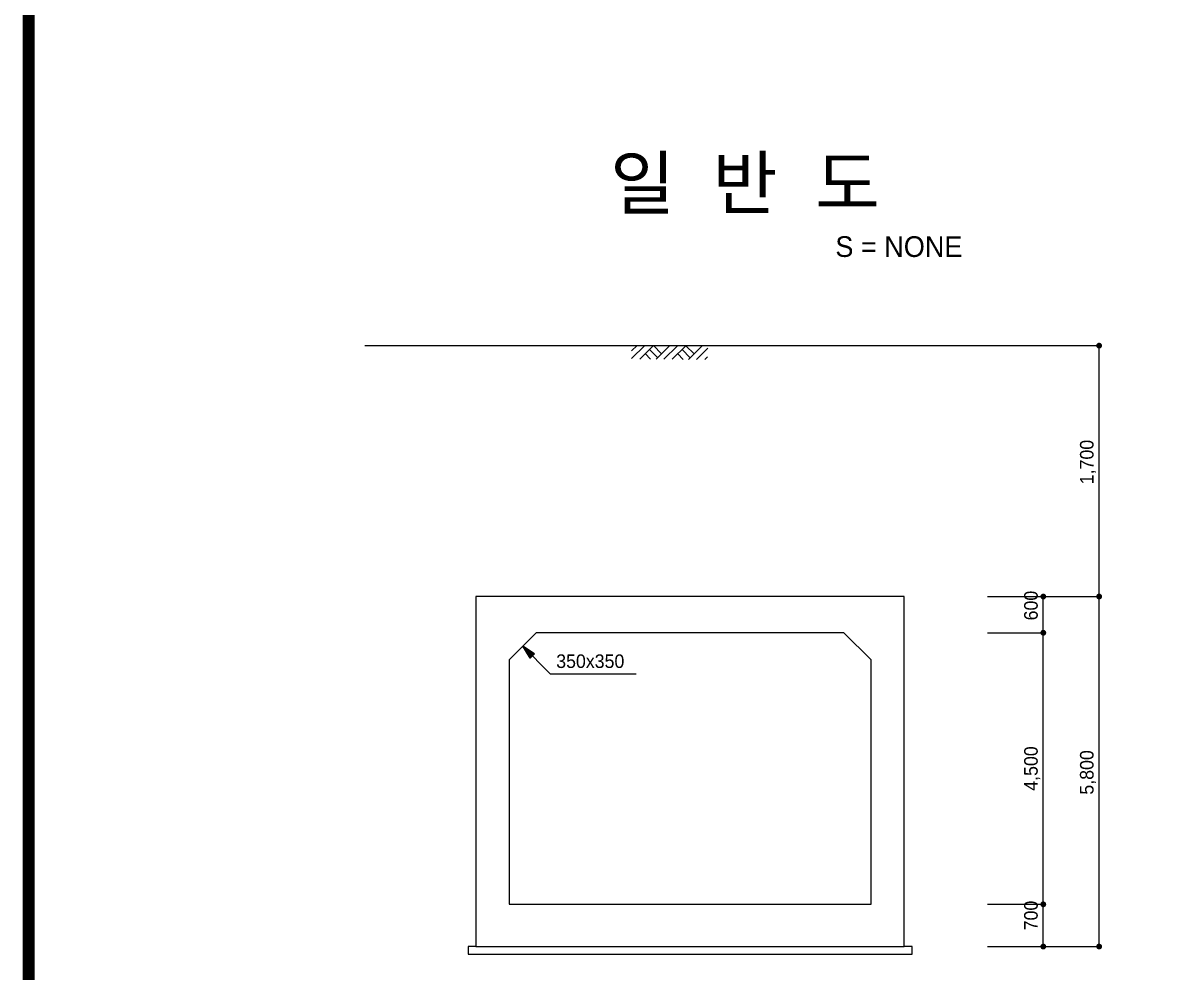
# Model space of a CAD drawing. Header units: metres. Extents: x 3558 to 3726, y 2272 to 2391.
# Drawn here: x 3562.31 to 3600.02, y 2299.75 to 2331.22 of the extents above; entities that cross this region are included whole.
import ezdxf
from ezdxf.enums import TextEntityAlignment as Align

# ---------------------------------------------------------------- set-up
doc = ezdxf.new("R2010")
doc.units = ezdxf.units.M
doc.header["$LTSCALE"] = 0.3
for name, color, linetype in [('CC-DIML', 1, 'Continuous'), ('CC-DIMT', 3, 'Continuous'), ('CC-DSTR-NEWC', 4, 'Continuous'), ('CC-GRND', 3, 'Continuous'), ('CC-LEAL', 1, 'Continuous'), ('CC-LEAT', 3, 'Continuous'), ('CX-BORD', 3, 'Continuous'), ('CX-BORD-LIN1', 4, 'Continuous'), ('CX-BORD-LIN2', 3, 'Continuous'), ('CX-BORD-TEX2', 7, 'Continuous'), ('CX-BORD-TEX3', 6, 'Continuous'), ('CZ-SYMB', 2, 'Continuous'), ('CZ-TEX1', 6, 'Continuous')]:
    doc.layers.add(name, color=color, linetype=linetype)
doc.styles.get("Standard").update_dxf_attribs({"font": '돋움.ttf'})
doc.styles.add('TB_TEXT', font='돋움.ttf')
doc.styles.add('TB_WBTXT', font='돋움.ttf')
doc.styles.add('TB_WMTXT', font='돋움.ttf')

# ---------------------------------------------------------------- blocks, each defined once
blk = doc.blocks.new('CZHEGRD')
for p, q in [((-7, -1.000000000000114), (-6, 0)), ((-4.564332332018921, 0), (-7, -2.435667667981079)), ((-3, 0), (-5.499999999999886, -2.5)), ((-3, 0), (-1.5, -1.5)), ((-2.499999999999886, -2.5), (0, 0)), ((1.435667667981079, 0), (-1.064332332018807, -2.5)), ((3, 0), (0.5000000000001137, -2.5)), ((3, 0), (4.5, -1.5)), ((3.500000000000114, -2.5), (6, 0)), ((-3.5, -2.5), (-4.5, -1.5)), ((-2.217833833990539, -2.217833833990539), (-3.717833833990539, -0.7178338339906531)), ((2.5, -2.5), (1.5, -1.5)), ((3.782166166009461, -2.217833833990539), (2.282166166009461, -0.7178338339906531)), ((7.000000000000114, -0.4356676679809652), (4.935667667981193, -2.5)), ((7.000000000000114, -2), (6.500000000000114, -2.5))]:
    blk.add_line(p, q)
blk = doc.blocks.new('CXBLKA1-KECH-한국도로공사')
at = {"layer": 'CX-BORD-LIN1', "const_width": 2}
blk.add_lwpolyline([(796, -2.273736754432321e-12), (0, 0), (0, 553.9999999999993), (796, 553.9999999999993)], close=True, dxfattribs=at)
at = {"layer": 'CX-BORD-LIN1', "style": 'TB_TEXT'}
for tag, height, p in [('TR_RNUM5', 2.999999999999999, (285.105116618196, 32.63656332936307)), ('TR_RDAT5', 3.5, (317.5, 33)), ('TR_DGN5', 3.5, (451.1184542177598, 33)), ('TR_CHK5', 3.5, (491.1184542177598, 33)), ('TR_APP5', 3.5, (531.1184542177598, 33.00000000000023)), ('TR_RDAT4', 3.5, (317.5, 27)), ('TR_DGN4', 3.5, (451.1184542177598, 27)), ('TR_CHK4', 3.5, (491.1184542177598, 27)), ('TR_APP4', 3.5, (531.1184542177598, 27.00000000000023)), ('TR_RNUM4', 2.999999999999999, (285.105116618196, 26.63656332936284)), ('TR_RDAT3', 3.5, (317.5, 21.00000000000114)), ('TR_DGN3', 3.5, (451.1184542177598, 21.00000000000114)), ('TR_CHK3', 3.5, (491.1184542177598, 21.00000000000114)), ('TR_APP3', 3.5, (531.1184542177598, 21.00000000000136)), ('TR_RNUM3', 2.999999999999999, (285.105116618196, 20.63656332936398)), ('TR_RNUM2', 2.999999999999999, (285.105116618196, 14.63656332936398)), ('TR_RDAT2', 3.5, (317.5, 15.00000000000114)), ('TR_DGN2', 3.5, (451.1184542177598, 15.00000000000114)), ('TR_CHK2', 3.5, (491.1184542177598, 15.00000000000114)), ('TR_APP2', 3.5, (531.1184542177598, 15.00000000000136)), ('TR_RNUM1', 2.999999999999999, (285.105116618196, 8.636563329362843)), ('TR_RDAT1', 3.5, (317.5, 9)), ('TR_DGN1', 3.5, (451.1184542177598, 9)), ('TR_CHK1', 3.5, (491.1184542177598, 9)), ('TR_APP1', 3.5, (531.1184542177598, 9.000000000000227))]:
    blk.add_attdef(tag, text='', height=height, dxfattribs=at).set_placement(p, align=Align.MIDDLE_CENTER)
for tag, p in [('TR_RCON5', (342.3033138082337, 33)), ('TR_RCON4', (342.3033138082337, 27)), ('TR_RCON3', (342.3033138082337, 21.00000000000114)), ('TR_RCON2', (342.3033138082337, 15.00000000000114)), ('TR_RCON1', (342.3033138082337, 9))]:
    blk.add_attdef(tag, text='', height=3.5, dxfattribs=at).set_placement(p, align=Align.MIDDLE_LEFT)
at = {"layer": 'CX-BORD-LIN2', "style": 'TB_TEXT'}
blk.add_attdef('TD_VERSION', text='', height=2.999999999999999, rotation=90, dxfattribs=at).set_placement((800.499999405456, 48.0148992121226), align=Align.MIDDLE_CENTER)
at = {"layer": 'CX-BORD-TEX2', "style": 'TB_WMTXT'}
for tag, height, p in [('TB_CNAME', 5, (15.34476638720116, 531.8324131479242)), ('TB_CSCOP', 3.999999999999999, (16.63456755316201, 523.8324131479242))]:
    blk.add_attdef(tag, text='', height=height, dxfattribs=at).set_placement(p, align=Align.BOTTOM_LEFT)
at = {"layer": 'CX-BORD-TEX2', "style": 'TB_WBTXT'}
for tag, height, p in [('TB_MTITIL', 10, (398, 533.326413560618)), ('TB_STITL', 7, (398, 518.326413560618))]:
    blk.add_attdef(tag, text='', height=height, dxfattribs=at).set_placement(p, align=Align.MIDDLE_CENTER)
at = {"layer": 'CX-BORD-TEX3', "style": 'TB_TEXT'}
for tag, height, p in [('TD_LNDST', 4.500000000000001, (215, 31.49999999999955)), ('TD_DSECT', 4.500000000000001, (605.5, 31.50000000000045)), ('TD_DDIST', 4.500000000000001, (654.5, 31.50000000000068)), ('TD_DNAME_TOP', 4.500000000000001, (755, 27.95701132476688)), ('TD_DCOMP', 4.500000000000001, (215, 22.58754437093035)), ('TD_CSECT', 4.500000000000001, (605.5, 22.50000000000045)), ('TD_CDIST', 4.500000000000001, (654.5, 22.50000000000068)), ('TD_DNAME_MAIN', 4.500000000000001, (755, 21.47309584254913)), ('TD_CCOMP', 4.500000000000001, (215, 13.59273296473089)), ('TD_HSCAL', 4.500000000000001, (620.8841087955548, 13.74838269424777)), ('TD_VSCAL', 4.500000000000001, (656.8614607241561, 13.74838269424777)), ('TD_DNAME_BOT', 2.999999999999999, (755, 15.24894304459826)), ('TD_CNAME', 5, (65, 7.595640316786785)), ('TD_FIELD', 4.500000000000001, (180, 5.125020286179733)), ('TD_CSTEP', 4.500000000000001, (250.7440000000001, 5.125020286179279)), ('TD_DWGCODE', 4.500000000000001, (637, 4.790803741701211)), ('TD_DWGNO', 4.500000000000001, (755, 5.001673382306535))]:
    blk.add_attdef(tag, text='', height=height, dxfattribs=at).set_placement(p, align=Align.MIDDLE_CENTER)

msp = doc.modelspace()

# ---------------------------------------------------------------- linework, layer by layer
at = {"layer": 'CC-DIML'}
for p, q in [((3596.606737386267, 2320.520392594254), (3597.99530877516, 2320.520392594254)), ((3597.99530877516, 2312.206106637476), (3597.99530877516, 2320.520392594254)), ((3594.2924517381, 2312.206106637476), (3596.606737386267, 2312.206106637476)), ((3596.143880256644, 2311.006106637476), (3596.143880256644, 2312.206106637476)), ((3596.606737386267, 2312.206106637476), (3597.99530877516, 2312.206106637476)), ((3597.995308775159, 2300.606106637477), (3597.99530877516, 2312.206106637476)), ((3594.2924517381, 2311.006106637476), (3596.143880256644, 2311.006106637476)), ((3596.143880256644, 2302.006106637476), (3596.143880256644, 2311.006106637476)), ((3594.2924517381, 2302.006106637476), (3596.143880256644, 2302.006106637476)), ((3596.143880256643, 2300.606106637477), (3596.143880256644, 2302.006106637476)), ((3594.292451738099, 2300.606106637477), (3596.606737386266, 2300.606106637477)), ((3596.606737386266, 2300.606106637477), (3597.995308775159, 2300.606106637477))]:
    msp.add_line(p, q, dxfattribs=at)
at = {"layer": 'CC-DIML', "const_width": 0.09642857142788232}
for points in [[(3598.029401423544, 2320.486299945845, 0.9999999999999999), (3597.961216126778, 2320.55448524261, 0.9999999999999999)], [(3596.177972905025, 2312.172013989069, 0.9999999999999999), (3596.109787608234, 2312.240199285834, 0.9999999999999999)], [(3598.029401423544, 2312.172013989069, 0.9999999999999999), (3597.961216126778, 2312.240199285834, 0.9999999999999999)], [(3596.177972905025, 2310.97201398912, 0.9999999999999999), (3596.109787608234, 2311.040199285885, 0.9999999999999999)], [(3596.177972905025, 2301.97201398912, 0.9999999999999999), (3596.109787608234, 2302.040199285885, 0.9999999999999999)], [(3596.177972905024, 2300.572013989119, 0.9999999999999999), (3596.109787608234, 2300.640199285886, 0.9999999999999999)], [(3598.029401423543, 2300.572013989119, 0.9999999999999999), (3597.961216126777, 2300.640199285886, 0.9999999999999999)]]:
    msp.add_lwpolyline(points, format="xyb", close=True, dxfattribs=at)
at = {"layer": 'CC-DSTR-NEWC'}
for p, q in [((3591.535308219734, 2312.206106637476), (3577.335308219732, 2312.206106637476)), ((3577.335308219732, 2312.206106637476), (3577.335308219731, 2300.606106637477)), ((3591.535308219735, 2312.206106637476), (3579.335308451151, 2312.206106637476)), ((3591.535308219733, 2300.606106637477), (3591.535308219734, 2312.206106637476)), ((3579.335308451151, 2311.006106637476), (3578.435308219733, 2310.106106406083)), ((3589.535307988314, 2311.006106637476), (3579.335308451151, 2311.006106637476)), ((3590.435308219733, 2310.106106406083), (3589.535307988314, 2311.006106637476)), ((3578.435308219733, 2310.106106406083), (3578.435308219733, 2302.006106637476)), ((3590.435308219733, 2302.006106637476), (3590.435308219733, 2310.106106406083)), ((3578.435308219733, 2302.006106637476), (3590.435308219733, 2302.006106637476)), ((3577.335308219731, 2300.606106637477), (3577.078163312798, 2300.606106637477)), ((3577.078163312798, 2300.606106637477), (3577.078163312798, 2300.348964044812)), ((3577.078163312798, 2300.348964044812), (3591.792450812397, 2300.348964044812)), ((3577.335308219731, 2300.606106637477), (3591.535308219733, 2300.606106637477)), ((3591.792450812397, 2300.606106637477), (3591.535308219733, 2300.606106637477)), ((3591.792450812397, 2300.348964044812), (3591.792450812397, 2300.606106637477))]:
    msp.add_line(p, q, dxfattribs=at)
at = {"layer": 'CC-GRND', "color": 3}
msp.add_line((3573.652452756391, 2320.520392594254), (3597.99530877516, 2320.520392594254), dxfattribs=at)
at = {"layer": 'CC-LEAL'}
for p, q in [((3578.885308206873, 2310.556106650363), (3579.792514316678, 2309.648900540557)), ((3579.277897039352, 2310.308518775674), (3578.885308206873, 2310.556106650363)), ((3579.132896081561, 2310.163517817884), (3578.885308206873, 2310.556106650363)), ((3578.897267451049, 2310.537143420789), (3579.201894567758, 2310.232516304053)), ((3578.923057505016, 2310.532299889373), (3579.212367829034, 2310.242989565356)), ((3578.933033456216, 2310.48043089307), (3579.191421306482, 2310.222043042803)), ((3578.979770032735, 2310.496533884207), (3579.22284109031, 2310.253462826659)), ((3579.036482560427, 2310.460767879093), (3579.233314351611, 2310.263936087907)), ((3578.968799461357, 2310.423718365351), (3579.180948045181, 2310.211569781503)), ((3579.004565466498, 2310.367005837633), (3579.170474783904, 2310.2010965202)), ((3579.040331471664, 2310.310293309914), (3579.160001522627, 2310.19062325895)), ((3579.076097476804, 2310.253580782196), (3579.149528261325, 2310.180149997648)), ((3579.093195088145, 2310.425001873926), (3579.243787612888, 2310.27440934921)), ((3579.111863481972, 2310.196868254477), (3579.139055000049, 2310.169676736346)), ((3579.205396560456, 2310.23601829678), (3579.132896081561, 2310.163517817884)), ((3579.149907615864, 2310.389235868759), (3579.254260874164, 2310.28488261046)), ((3579.205396560456, 2310.23601829678), (3579.277897039352, 2310.308518775674)), ((3579.206620143583, 2310.353469863644), (3579.26473413544, 2310.295355871762)), ((3579.792514316678, 2309.648900540557), (3582.644907327158, 2309.648900540557))]:
    msp.add_line(p, q, dxfattribs=at)

# ---------------------------------------------------------------- block references
at = {"layer": 'CX-BORD', "linetype": 'Continuous', "xscale": 0.1999999999998181, "yscale": 0.1999999999998181, "zscale": 0.2000000000137599}
msp.add_blockref('CXBLKA1-KECH-한국도로공사', (3562.512018172696, 2275.821978303873), dxfattribs=at)
at = {"layer": 'CZ-SYMB', "xscale": 0.1800000000046543, "yscale": 0.1800000000102955, "zscale": 0.9000000000000047, "rotation": 359.5864576036278}
msp.add_blockref('CZHEGRD', (3583.759150492032, 2320.520611558534), dxfattribs=at)

# ---------------------------------------------------------------- texts
at = {"layer": 'CC-DIMT'}
for s, p in [('1,700', (3597.810165923301, 2316.66324984731)), ('600', (3595.958737404783, 2311.906106868922)), ('4,500', (3595.958737404783, 2306.506106637476)), ('5,800', (3597.810165923301, 2306.377535341144)), ('700', (3595.958737404782, 2301.634678165254))]:
    msp.add_text(s, height=0.4500000000000023, rotation=90, dxfattribs=at).set_placement(p, align=Align.CENTER)
at = {"layer": 'CC-LEAT'}
msp.add_text('350x350', height=0.4500000000000023, dxfattribs=at).set_placement((3579.996165318004, 2309.838678099401))
at = {"layer": 'CZ-TEX1'}
msp.add_text('일  반  도', height=1.714285714285714, dxfattribs=at).set_placement((3586.25507093525, 2325.944074549942), align=Align.MIDDLE)
msp.add_text('S = NONE', height=0.6857142857142856, rotation=359.999999999974, dxfattribs=at).set_placement((3589.250597945049, 2323.460854235138))

doc.saveas('drawing.dxf')
